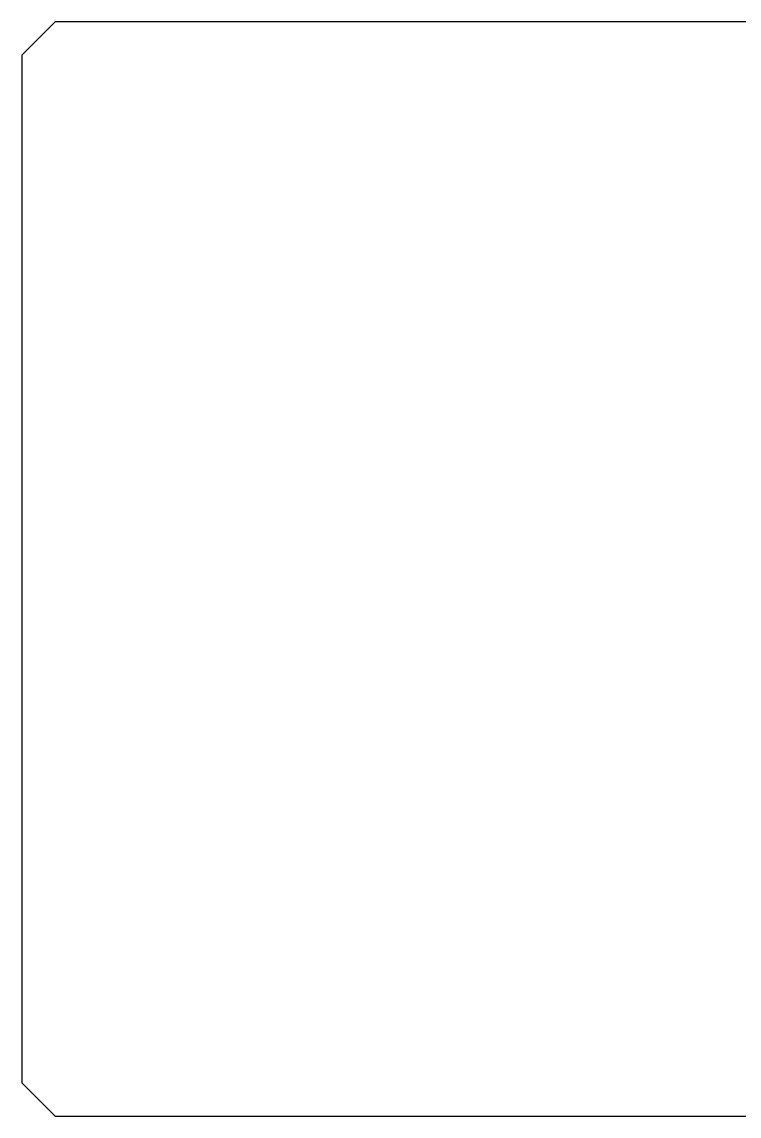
# Model space of a CAD drawing. Header units: centimetres. Extents: x 0.3 to 84.3, y 0.3 to 59.7.
# Drawn here: x 56.82 to 56.9066, y 11.7666 to 11.8986 of the extents above; entities that cross this region are included whole.
import ezdxf

# ---------------------------------------------------------------- set-up
doc = ezdxf.new("R2010")
doc.units = ezdxf.units.CM
doc.linetypes.add('AUSGEZOGEN', pattern=[0])
doc.layers.add('Fenster', color=7, linetype='AUSGEZOGEN', lineweight=35)

msp = doc.modelspace()

# ---------------------------------------------------------------- linework, layer by layer
at = {"layer": 'Fenster', "color": 7, "linetype": 'AUSGEZOGEN', "lineweight": 25}
for p, q in [((56.824, 11.8986), (56.82, 11.8946)), ((56.968, 11.8986), (56.824, 11.8986)), ((56.82, 11.8946), (56.82, 11.7706)), ((56.82, 11.7706), (56.824, 11.7666)), ((56.824, 11.7666), (56.986, 11.7666))]:
    msp.add_line(p, q, dxfattribs=at)

doc.saveas('drawing.dxf')
